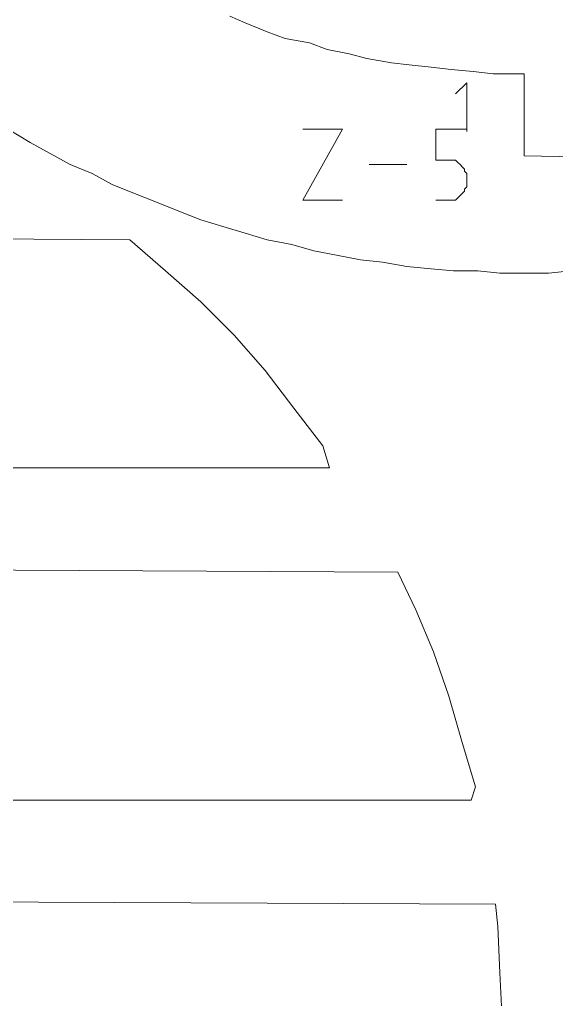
# Model space of a CAD drawing. Header units: centimetres. Extents: x -10.4 to 10.4, y -10.8 to 7.6.
# Drawn here: x -6.556 to -5.185, y -8.175 to -5.671 of the extents above; entities that cross this region are included whole.
import ezdxf
from ezdxf.lldxf.tags import DXFTag

# ---------------------------------------------------------------- set-up
doc = ezdxf.new("R2010")
doc.units = ezdxf.units.CM
doc.header["$MEASUREMENT"] = 0
doc.layers.add('layer 1', color=7, linetype='Continuous')
tags = doc.linetypes.add('New Line2257', pattern=[0.2, 0.1, -0.1]).pattern_tags.tags
tags[6:7] = [DXFTag(74, 4), DXFTag(75, 0), DXFTag(340, '0'), DXFTag(46, 1.0), DXFTag(50, 0.0), DXFTag(44, 0.0), DXFTag(45, 0.0)]
tags[4:5] = [DXFTag(74, 4), DXFTag(75, 0), DXFTag(340, '0'), DXFTag(46, 1.0), DXFTag(50, 0.0), DXFTag(44, 0.0), DXFTag(45, 0.0)]
tags = doc.linetypes.add('New Line2258', pattern=[0.2, 0.1, -0.1]).pattern_tags.tags
tags[6:7] = [DXFTag(74, 4), DXFTag(75, 0), DXFTag(340, '0'), DXFTag(46, 1.0), DXFTag(50, 0.0), DXFTag(44, 0.0), DXFTag(45, 0.0)]
tags[4:5] = [DXFTag(74, 4), DXFTag(75, 0), DXFTag(340, '0'), DXFTag(46, 1.0), DXFTag(50, 0.0), DXFTag(44, 0.0), DXFTag(45, 0.0)]
tags = doc.linetypes.add('New Line2259', pattern=[0.2, 0.1, -0.1]).pattern_tags.tags
tags[6:7] = [DXFTag(74, 4), DXFTag(75, 0), DXFTag(340, '0'), DXFTag(46, 1.0), DXFTag(50, 0.0), DXFTag(44, 0.0), DXFTag(45, 0.0)]
tags[4:5] = [DXFTag(74, 4), DXFTag(75, 0), DXFTag(340, '0'), DXFTag(46, 1.0), DXFTag(50, 0.0), DXFTag(44, 0.0), DXFTag(45, 0.0)]
tags = doc.linetypes.add('New Line2260', pattern=[0.2, 0.1, -0.1]).pattern_tags.tags
tags[6:7] = [DXFTag(74, 4), DXFTag(75, 0), DXFTag(340, '0'), DXFTag(46, 1.0), DXFTag(50, 0.0), DXFTag(44, 0.0), DXFTag(45, 0.0)]
tags[4:5] = [DXFTag(74, 4), DXFTag(75, 0), DXFTag(340, '0'), DXFTag(46, 1.0), DXFTag(50, 0.0), DXFTag(44, 0.0), DXFTag(45, 0.0)]
tags = doc.linetypes.add('New Line2262', pattern=[0.2, 0.1, -0.1]).pattern_tags.tags
tags[6:7] = [DXFTag(74, 4), DXFTag(75, 0), DXFTag(340, '0'), DXFTag(46, 1.0), DXFTag(50, 0.0), DXFTag(44, 0.0), DXFTag(45, 0.0)]
tags[4:5] = [DXFTag(74, 4), DXFTag(75, 0), DXFTag(340, '0'), DXFTag(46, 1.0), DXFTag(50, 0.0), DXFTag(44, 0.0), DXFTag(45, 0.0)]
tags = doc.linetypes.add('New Line2263', pattern=[0.2, 0.1, -0.1]).pattern_tags.tags
tags[6:7] = [DXFTag(74, 4), DXFTag(75, 0), DXFTag(340, '0'), DXFTag(46, 1.0), DXFTag(50, 0.0), DXFTag(44, 0.0), DXFTag(45, 0.0)]
tags[4:5] = [DXFTag(74, 4), DXFTag(75, 0), DXFTag(340, '0'), DXFTag(46, 1.0), DXFTag(50, 0.0), DXFTag(44, 0.0), DXFTag(45, 0.0)]
tags = doc.linetypes.add('New Line2264', pattern=[0.2, 0.1, -0.1]).pattern_tags.tags
tags[6:7] = [DXFTag(74, 4), DXFTag(75, 0), DXFTag(340, '0'), DXFTag(46, 1.0), DXFTag(50, 0.0), DXFTag(44, 0.0), DXFTag(45, 0.0)]
tags[4:5] = [DXFTag(74, 4), DXFTag(75, 0), DXFTag(340, '0'), DXFTag(46, 1.0), DXFTag(50, 0.0), DXFTag(44, 0.0), DXFTag(45, 0.0)]
tags = doc.linetypes.add('New Line2265', pattern=[0.2, 0.1, -0.1]).pattern_tags.tags
tags[6:7] = [DXFTag(74, 4), DXFTag(75, 0), DXFTag(340, '0'), DXFTag(46, 1.0), DXFTag(50, 0.0), DXFTag(44, 0.0), DXFTag(45, 0.0)]
tags[4:5] = [DXFTag(74, 4), DXFTag(75, 0), DXFTag(340, '0'), DXFTag(46, 1.0), DXFTag(50, 0.0), DXFTag(44, 0.0), DXFTag(45, 0.0)]
tags = doc.linetypes.add('New Line2266', pattern=[0.2, 0.1, -0.1]).pattern_tags.tags
tags[6:7] = [DXFTag(74, 4), DXFTag(75, 0), DXFTag(340, '0'), DXFTag(46, 1.0), DXFTag(50, 0.0), DXFTag(44, 0.0), DXFTag(45, 0.0)]
tags[4:5] = [DXFTag(74, 4), DXFTag(75, 0), DXFTag(340, '0'), DXFTag(46, 1.0), DXFTag(50, 0.0), DXFTag(44, 0.0), DXFTag(45, 0.0)]
tags = doc.linetypes.add('New Line2267', pattern=[0.2, 0.1, -0.1]).pattern_tags.tags
tags[6:7] = [DXFTag(74, 4), DXFTag(75, 0), DXFTag(340, '0'), DXFTag(46, 1.0), DXFTag(50, 0.0), DXFTag(44, 0.0), DXFTag(45, 0.0)]
tags[4:5] = [DXFTag(74, 4), DXFTag(75, 0), DXFTag(340, '0'), DXFTag(46, 1.0), DXFTag(50, 0.0), DXFTag(44, 0.0), DXFTag(45, 0.0)]
tags = doc.linetypes.add('New Line2268', pattern=[0.2, 0.1, -0.1]).pattern_tags.tags
tags[6:7] = [DXFTag(74, 4), DXFTag(75, 0), DXFTag(340, '0'), DXFTag(46, 1.0), DXFTag(50, 0.0), DXFTag(44, 0.0), DXFTag(45, 0.0)]
tags[4:5] = [DXFTag(74, 4), DXFTag(75, 0), DXFTag(340, '0'), DXFTag(46, 1.0), DXFTag(50, 0.0), DXFTag(44, 0.0), DXFTag(45, 0.0)]
tags = doc.linetypes.add('New Line2269', pattern=[0.2, 0.1, -0.1]).pattern_tags.tags
tags[6:7] = [DXFTag(74, 4), DXFTag(75, 0), DXFTag(340, '0'), DXFTag(46, 1.0), DXFTag(50, 0.0), DXFTag(44, 0.0), DXFTag(45, 0.0)]
tags[4:5] = [DXFTag(74, 4), DXFTag(75, 0), DXFTag(340, '0'), DXFTag(46, 1.0), DXFTag(50, 0.0), DXFTag(44, 0.0), DXFTag(45, 0.0)]
tags = doc.linetypes.add('New Line2271', pattern=[0.2, 0.1, -0.1]).pattern_tags.tags
tags[6:7] = [DXFTag(74, 4), DXFTag(75, 0), DXFTag(340, '0'), DXFTag(46, 1.0), DXFTag(50, 0.0), DXFTag(44, 0.0), DXFTag(45, 0.0)]
tags[4:5] = [DXFTag(74, 4), DXFTag(75, 0), DXFTag(340, '0'), DXFTag(46, 1.0), DXFTag(50, 0.0), DXFTag(44, 0.0), DXFTag(45, 0.0)]
tags = doc.linetypes.add('New Line2272', pattern=[0.2, 0.1, -0.1]).pattern_tags.tags
tags[6:7] = [DXFTag(74, 4), DXFTag(75, 0), DXFTag(340, '0'), DXFTag(46, 1.0), DXFTag(50, 0.0), DXFTag(44, 0.0), DXFTag(45, 0.0)]
tags[4:5] = [DXFTag(74, 4), DXFTag(75, 0), DXFTag(340, '0'), DXFTag(46, 1.0), DXFTag(50, 0.0), DXFTag(44, 0.0), DXFTag(45, 0.0)]
tags = doc.linetypes.add('New Line2273', pattern=[0.2, 0.1, -0.1]).pattern_tags.tags
tags[6:7] = [DXFTag(74, 4), DXFTag(75, 0), DXFTag(340, '0'), DXFTag(46, 1.0), DXFTag(50, 0.0), DXFTag(44, 0.0), DXFTag(45, 0.0)]
tags[4:5] = [DXFTag(74, 4), DXFTag(75, 0), DXFTag(340, '0'), DXFTag(46, 1.0), DXFTag(50, 0.0), DXFTag(44, 0.0), DXFTag(45, 0.0)]
tags = doc.linetypes.add('New Line2274', pattern=[0.2, 0.1, -0.1]).pattern_tags.tags
tags[6:7] = [DXFTag(74, 4), DXFTag(75, 0), DXFTag(340, '0'), DXFTag(46, 1.0), DXFTag(50, 0.0), DXFTag(44, 0.0), DXFTag(45, 0.0)]
tags[4:5] = [DXFTag(74, 4), DXFTag(75, 0), DXFTag(340, '0'), DXFTag(46, 1.0), DXFTag(50, 0.0), DXFTag(44, 0.0), DXFTag(45, 0.0)]
tags = doc.linetypes.add('New Line2275', pattern=[0.2, 0.1, -0.1]).pattern_tags.tags
tags[6:7] = [DXFTag(74, 4), DXFTag(75, 0), DXFTag(340, '0'), DXFTag(46, 1.0), DXFTag(50, 0.0), DXFTag(44, 0.0), DXFTag(45, 0.0)]
tags[4:5] = [DXFTag(74, 4), DXFTag(75, 0), DXFTag(340, '0'), DXFTag(46, 1.0), DXFTag(50, 0.0), DXFTag(44, 0.0), DXFTag(45, 0.0)]
tags = doc.linetypes.add('New Line2276', pattern=[0.2, 0.1, -0.1]).pattern_tags.tags
tags[6:7] = [DXFTag(74, 4), DXFTag(75, 0), DXFTag(340, '0'), DXFTag(46, 1.0), DXFTag(50, 0.0), DXFTag(44, 0.0), DXFTag(45, 0.0)]
tags[4:5] = [DXFTag(74, 4), DXFTag(75, 0), DXFTag(340, '0'), DXFTag(46, 1.0), DXFTag(50, 0.0), DXFTag(44, 0.0), DXFTag(45, 0.0)]
tags = doc.linetypes.add('New Line2277', pattern=[0.2, 0.1, -0.1]).pattern_tags.tags
tags[6:7] = [DXFTag(74, 4), DXFTag(75, 0), DXFTag(340, '0'), DXFTag(46, 1.0), DXFTag(50, 0.0), DXFTag(44, 0.0), DXFTag(45, 0.0)]
tags[4:5] = [DXFTag(74, 4), DXFTag(75, 0), DXFTag(340, '0'), DXFTag(46, 1.0), DXFTag(50, 0.0), DXFTag(44, 0.0), DXFTag(45, 0.0)]
tags = doc.linetypes.add('New Line2278', pattern=[0.2, 0.1, -0.1]).pattern_tags.tags
tags[6:7] = [DXFTag(74, 4), DXFTag(75, 0), DXFTag(340, '0'), DXFTag(46, 1.0), DXFTag(50, 0.0), DXFTag(44, 0.0), DXFTag(45, 0.0)]
tags[4:5] = [DXFTag(74, 4), DXFTag(75, 0), DXFTag(340, '0'), DXFTag(46, 1.0), DXFTag(50, 0.0), DXFTag(44, 0.0), DXFTag(45, 0.0)]
tags = doc.linetypes.add('New Line2279', pattern=[0.2, 0.1, -0.1]).pattern_tags.tags
tags[6:7] = [DXFTag(74, 4), DXFTag(75, 0), DXFTag(340, '0'), DXFTag(46, 1.0), DXFTag(50, 0.0), DXFTag(44, 0.0), DXFTag(45, 0.0)]
tags[4:5] = [DXFTag(74, 4), DXFTag(75, 0), DXFTag(340, '0'), DXFTag(46, 1.0), DXFTag(50, 0.0), DXFTag(44, 0.0), DXFTag(45, 0.0)]
tags = doc.linetypes.add('New Line724', pattern=[0.2, 0.1, -0.1]).pattern_tags.tags
tags[6:7] = [DXFTag(74, 4), DXFTag(75, 0), DXFTag(340, '0'), DXFTag(46, 1.0), DXFTag(50, 0.0), DXFTag(44, 0.0), DXFTag(45, 0.0)]
tags[4:5] = [DXFTag(74, 4), DXFTag(75, 0), DXFTag(340, '0'), DXFTag(46, 1.0), DXFTag(50, 0.0), DXFTag(44, 0.0), DXFTag(45, 0.0)]
tags = doc.linetypes.add('New Line725', pattern=[0.2, 0.1, -0.1]).pattern_tags.tags
tags[6:7] = [DXFTag(74, 4), DXFTag(75, 0), DXFTag(340, '0'), DXFTag(46, 1.0), DXFTag(50, 0.0), DXFTag(44, 0.0), DXFTag(45, 0.0)]
tags[4:5] = [DXFTag(74, 4), DXFTag(75, 0), DXFTag(340, '0'), DXFTag(46, 1.0), DXFTag(50, 0.0), DXFTag(44, 0.0), DXFTag(45, 0.0)]
tags = doc.linetypes.add('New Line726', pattern=[0.2, 0.1, -0.1]).pattern_tags.tags
tags[6:7] = [DXFTag(74, 4), DXFTag(75, 0), DXFTag(340, '0'), DXFTag(46, 1.0), DXFTag(50, 0.0), DXFTag(44, 0.0), DXFTag(45, 0.0)]
tags[4:5] = [DXFTag(74, 4), DXFTag(75, 0), DXFTag(340, '0'), DXFTag(46, 1.0), DXFTag(50, 0.0), DXFTag(44, 0.0), DXFTag(45, 0.0)]
tags = doc.linetypes.add('New Line727', pattern=[0.2, 0.1, -0.1]).pattern_tags.tags
tags[6:7] = [DXFTag(74, 4), DXFTag(75, 0), DXFTag(340, '0'), DXFTag(46, 1.0), DXFTag(50, 0.0), DXFTag(44, 0.0), DXFTag(45, 0.0)]
tags[4:5] = [DXFTag(74, 4), DXFTag(75, 0), DXFTag(340, '0'), DXFTag(46, 1.0), DXFTag(50, 0.0), DXFTag(44, 0.0), DXFTag(45, 0.0)]
tags = doc.linetypes.add('New Line728', pattern=[0.2, 0.1, -0.1]).pattern_tags.tags
tags[6:7] = [DXFTag(74, 4), DXFTag(75, 0), DXFTag(340, '0'), DXFTag(46, 1.0), DXFTag(50, 0.0), DXFTag(44, 0.0), DXFTag(45, 0.0)]
tags[4:5] = [DXFTag(74, 4), DXFTag(75, 0), DXFTag(340, '0'), DXFTag(46, 1.0), DXFTag(50, 0.0), DXFTag(44, 0.0), DXFTag(45, 0.0)]
tags = doc.linetypes.add('New Line729', pattern=[0.2, 0.1, -0.1]).pattern_tags.tags
tags[6:7] = [DXFTag(74, 4), DXFTag(75, 0), DXFTag(340, '0'), DXFTag(46, 1.0), DXFTag(50, 0.0), DXFTag(44, 0.0), DXFTag(45, 0.0)]
tags[4:5] = [DXFTag(74, 4), DXFTag(75, 0), DXFTag(340, '0'), DXFTag(46, 1.0), DXFTag(50, 0.0), DXFTag(44, 0.0), DXFTag(45, 0.0)]
tags = doc.linetypes.add('New Line730', pattern=[0.2, 0.1, -0.1]).pattern_tags.tags
tags[6:7] = [DXFTag(74, 4), DXFTag(75, 0), DXFTag(340, '0'), DXFTag(46, 1.0), DXFTag(50, 0.0), DXFTag(44, 0.0), DXFTag(45, 0.0)]
tags[4:5] = [DXFTag(74, 4), DXFTag(75, 0), DXFTag(340, '0'), DXFTag(46, 1.0), DXFTag(50, 0.0), DXFTag(44, 0.0), DXFTag(45, 0.0)]
tags = doc.linetypes.add('New Line731', pattern=[0.2, 0.1, -0.1]).pattern_tags.tags
tags[6:7] = [DXFTag(74, 4), DXFTag(75, 0), DXFTag(340, '0'), DXFTag(46, 1.0), DXFTag(50, 0.0), DXFTag(44, 0.0), DXFTag(45, 0.0)]
tags[4:5] = [DXFTag(74, 4), DXFTag(75, 0), DXFTag(340, '0'), DXFTag(46, 1.0), DXFTag(50, 0.0), DXFTag(44, 0.0), DXFTag(45, 0.0)]
tags = doc.linetypes.add('New Line732', pattern=[0.2, 0.1, -0.1]).pattern_tags.tags
tags[6:7] = [DXFTag(74, 4), DXFTag(75, 0), DXFTag(340, '0'), DXFTag(46, 1.0), DXFTag(50, 0.0), DXFTag(44, 0.0), DXFTag(45, 0.0)]
tags[4:5] = [DXFTag(74, 4), DXFTag(75, 0), DXFTag(340, '0'), DXFTag(46, 1.0), DXFTag(50, 0.0), DXFTag(44, 0.0), DXFTag(45, 0.0)]
tags = doc.linetypes.add('New Line733', pattern=[0.2, 0.1, -0.1]).pattern_tags.tags
tags[6:7] = [DXFTag(74, 4), DXFTag(75, 0), DXFTag(340, '0'), DXFTag(46, 1.0), DXFTag(50, 0.0), DXFTag(44, 0.0), DXFTag(45, 0.0)]
tags[4:5] = [DXFTag(74, 4), DXFTag(75, 0), DXFTag(340, '0'), DXFTag(46, 1.0), DXFTag(50, 0.0), DXFTag(44, 0.0), DXFTag(45, 0.0)]
tags = doc.linetypes.add('New Line734', pattern=[0.2, 0.1, -0.1]).pattern_tags.tags
tags[6:7] = [DXFTag(74, 4), DXFTag(75, 0), DXFTag(340, '0'), DXFTag(46, 1.0), DXFTag(50, 0.0), DXFTag(44, 0.0), DXFTag(45, 0.0)]
tags[4:5] = [DXFTag(74, 4), DXFTag(75, 0), DXFTag(340, '0'), DXFTag(46, 1.0), DXFTag(50, 0.0), DXFTag(44, 0.0), DXFTag(45, 0.0)]
tags = doc.linetypes.add('New Line735', pattern=[0.2, 0.1, -0.1]).pattern_tags.tags
tags[6:7] = [DXFTag(74, 4), DXFTag(75, 0), DXFTag(340, '0'), DXFTag(46, 1.0), DXFTag(50, 0.0), DXFTag(44, 0.0), DXFTag(45, 0.0)]
tags[4:5] = [DXFTag(74, 4), DXFTag(75, 0), DXFTag(340, '0'), DXFTag(46, 1.0), DXFTag(50, 0.0), DXFTag(44, 0.0), DXFTag(45, 0.0)]
tags = doc.linetypes.add('New Line736', pattern=[0.2, 0.1, -0.1]).pattern_tags.tags
tags[6:7] = [DXFTag(74, 4), DXFTag(75, 0), DXFTag(340, '0'), DXFTag(46, 1.0), DXFTag(50, 0.0), DXFTag(44, 0.0), DXFTag(45, 0.0)]
tags[4:5] = [DXFTag(74, 4), DXFTag(75, 0), DXFTag(340, '0'), DXFTag(46, 1.0), DXFTag(50, 0.0), DXFTag(44, 0.0), DXFTag(45, 0.0)]
tags = doc.linetypes.add('New Line737', pattern=[0.2, 0.1, -0.1]).pattern_tags.tags
tags[6:7] = [DXFTag(74, 4), DXFTag(75, 0), DXFTag(340, '0'), DXFTag(46, 1.0), DXFTag(50, 0.0), DXFTag(44, 0.0), DXFTag(45, 0.0)]
tags[4:5] = [DXFTag(74, 4), DXFTag(75, 0), DXFTag(340, '0'), DXFTag(46, 1.0), DXFTag(50, 0.0), DXFTag(44, 0.0), DXFTag(45, 0.0)]
tags = doc.linetypes.add('New Line738', pattern=[0.2, 0.1, -0.1]).pattern_tags.tags
tags[6:7] = [DXFTag(74, 4), DXFTag(75, 0), DXFTag(340, '0'), DXFTag(46, 1.0), DXFTag(50, 0.0), DXFTag(44, 0.0), DXFTag(45, 0.0)]
tags[4:5] = [DXFTag(74, 4), DXFTag(75, 0), DXFTag(340, '0'), DXFTag(46, 1.0), DXFTag(50, 0.0), DXFTag(44, 0.0), DXFTag(45, 0.0)]
tags = doc.linetypes.add('New Line739', pattern=[0.2, 0.1, -0.1]).pattern_tags.tags
tags[6:7] = [DXFTag(74, 4), DXFTag(75, 0), DXFTag(340, '0'), DXFTag(46, 1.0), DXFTag(50, 0.0), DXFTag(44, 0.0), DXFTag(45, 0.0)]
tags[4:5] = [DXFTag(74, 4), DXFTag(75, 0), DXFTag(340, '0'), DXFTag(46, 1.0), DXFTag(50, 0.0), DXFTag(44, 0.0), DXFTag(45, 0.0)]
tags = doc.linetypes.add('New Line740', pattern=[0.2, 0.1, -0.1]).pattern_tags.tags
tags[6:7] = [DXFTag(74, 4), DXFTag(75, 0), DXFTag(340, '0'), DXFTag(46, 1.0), DXFTag(50, 0.0), DXFTag(44, 0.0), DXFTag(45, 0.0)]
tags[4:5] = [DXFTag(74, 4), DXFTag(75, 0), DXFTag(340, '0'), DXFTag(46, 1.0), DXFTag(50, 0.0), DXFTag(44, 0.0), DXFTag(45, 0.0)]
tags = doc.linetypes.add('New Line741', pattern=[0.2, 0.1, -0.1]).pattern_tags.tags
tags[6:7] = [DXFTag(74, 4), DXFTag(75, 0), DXFTag(340, '0'), DXFTag(46, 1.0), DXFTag(50, 0.0), DXFTag(44, 0.0), DXFTag(45, 0.0)]
tags[4:5] = [DXFTag(74, 4), DXFTag(75, 0), DXFTag(340, '0'), DXFTag(46, 1.0), DXFTag(50, 0.0), DXFTag(44, 0.0), DXFTag(45, 0.0)]
tags = doc.linetypes.add('New Line742', pattern=[0.2, 0.1, -0.1]).pattern_tags.tags
tags[6:7] = [DXFTag(74, 4), DXFTag(75, 0), DXFTag(340, '0'), DXFTag(46, 1.0), DXFTag(50, 0.0), DXFTag(44, 0.0), DXFTag(45, 0.0)]
tags[4:5] = [DXFTag(74, 4), DXFTag(75, 0), DXFTag(340, '0'), DXFTag(46, 1.0), DXFTag(50, 0.0), DXFTag(44, 0.0), DXFTag(45, 0.0)]
tags = doc.linetypes.add('New Line743', pattern=[0.2, 0.1, -0.1]).pattern_tags.tags
tags[6:7] = [DXFTag(74, 4), DXFTag(75, 0), DXFTag(340, '0'), DXFTag(46, 1.0), DXFTag(50, 0.0), DXFTag(44, 0.0), DXFTag(45, 0.0)]
tags[4:5] = [DXFTag(74, 4), DXFTag(75, 0), DXFTag(340, '0'), DXFTag(46, 1.0), DXFTag(50, 0.0), DXFTag(44, 0.0), DXFTag(45, 0.0)]
tags = doc.linetypes.add('New Line744', pattern=[0.2, 0.1, -0.1]).pattern_tags.tags
tags[6:7] = [DXFTag(74, 4), DXFTag(75, 0), DXFTag(340, '0'), DXFTag(46, 1.0), DXFTag(50, 0.0), DXFTag(44, 0.0), DXFTag(45, 0.0)]
tags[4:5] = [DXFTag(74, 4), DXFTag(75, 0), DXFTag(340, '0'), DXFTag(46, 1.0), DXFTag(50, 0.0), DXFTag(44, 0.0), DXFTag(45, 0.0)]
tags = doc.linetypes.add('New Line745', pattern=[0.2, 0.1, -0.1]).pattern_tags.tags
tags[6:7] = [DXFTag(74, 4), DXFTag(75, 0), DXFTag(340, '0'), DXFTag(46, 1.0), DXFTag(50, 0.0), DXFTag(44, 0.0), DXFTag(45, 0.0)]
tags[4:5] = [DXFTag(74, 4), DXFTag(75, 0), DXFTag(340, '0'), DXFTag(46, 1.0), DXFTag(50, 0.0), DXFTag(44, 0.0), DXFTag(45, 0.0)]
tags = doc.linetypes.add('New Line746', pattern=[0.2, 0.1, -0.1]).pattern_tags.tags
tags[6:7] = [DXFTag(74, 4), DXFTag(75, 0), DXFTag(340, '0'), DXFTag(46, 1.0), DXFTag(50, 0.0), DXFTag(44, 0.0), DXFTag(45, 0.0)]
tags[4:5] = [DXFTag(74, 4), DXFTag(75, 0), DXFTag(340, '0'), DXFTag(46, 1.0), DXFTag(50, 0.0), DXFTag(44, 0.0), DXFTag(45, 0.0)]
tags = doc.linetypes.add('New Line747', pattern=[0.2, 0.1, -0.1]).pattern_tags.tags
tags[6:7] = [DXFTag(74, 4), DXFTag(75, 0), DXFTag(340, '0'), DXFTag(46, 1.0), DXFTag(50, 0.0), DXFTag(44, 0.0), DXFTag(45, 0.0)]
tags[4:5] = [DXFTag(74, 4), DXFTag(75, 0), DXFTag(340, '0'), DXFTag(46, 1.0), DXFTag(50, 0.0), DXFTag(44, 0.0), DXFTag(45, 0.0)]
tags = doc.linetypes.add('New Line748', pattern=[0.2, 0.1, -0.1]).pattern_tags.tags
tags[6:7] = [DXFTag(74, 4), DXFTag(75, 0), DXFTag(340, '0'), DXFTag(46, 1.0), DXFTag(50, 0.0), DXFTag(44, 0.0), DXFTag(45, 0.0)]
tags[4:5] = [DXFTag(74, 4), DXFTag(75, 0), DXFTag(340, '0'), DXFTag(46, 1.0), DXFTag(50, 0.0), DXFTag(44, 0.0), DXFTag(45, 0.0)]
tags = doc.linetypes.add('New Line767', pattern=[0.2, 0.1, -0.1]).pattern_tags.tags
tags[6:7] = [DXFTag(74, 4), DXFTag(75, 0), DXFTag(340, '0'), DXFTag(46, 1.0), DXFTag(50, 0.0), DXFTag(44, 0.0), DXFTag(45, 0.0)]
tags[4:5] = [DXFTag(74, 4), DXFTag(75, 0), DXFTag(340, '0'), DXFTag(46, 1.0), DXFTag(50, 0.0), DXFTag(44, 0.0), DXFTag(45, 0.0)]
tags = doc.linetypes.add('New Line768', pattern=[0.2, 0.1, -0.1]).pattern_tags.tags
tags[6:7] = [DXFTag(74, 4), DXFTag(75, 0), DXFTag(340, '0'), DXFTag(46, 1.0), DXFTag(50, 0.0), DXFTag(44, 0.0), DXFTag(45, 0.0)]
tags[4:5] = [DXFTag(74, 4), DXFTag(75, 0), DXFTag(340, '0'), DXFTag(46, 1.0), DXFTag(50, 0.0), DXFTag(44, 0.0), DXFTag(45, 0.0)]
tags = doc.linetypes.add('New Line769', pattern=[0.2, 0.1, -0.1]).pattern_tags.tags
tags[6:7] = [DXFTag(74, 4), DXFTag(75, 0), DXFTag(340, '0'), DXFTag(46, 1.0), DXFTag(50, 0.0), DXFTag(44, 0.0), DXFTag(45, 0.0)]
tags[4:5] = [DXFTag(74, 4), DXFTag(75, 0), DXFTag(340, '0'), DXFTag(46, 1.0), DXFTag(50, 0.0), DXFTag(44, 0.0), DXFTag(45, 0.0)]
tags = doc.linetypes.add('New Line770', pattern=[0.2, 0.1, -0.1]).pattern_tags.tags
tags[6:7] = [DXFTag(74, 4), DXFTag(75, 0), DXFTag(340, '0'), DXFTag(46, 1.0), DXFTag(50, 0.0), DXFTag(44, 0.0), DXFTag(45, 0.0)]
tags[4:5] = [DXFTag(74, 4), DXFTag(75, 0), DXFTag(340, '0'), DXFTag(46, 1.0), DXFTag(50, 0.0), DXFTag(44, 0.0), DXFTag(45, 0.0)]
tags = doc.linetypes.add('New Line771', pattern=[0.2, 0.1, -0.1]).pattern_tags.tags
tags[6:7] = [DXFTag(74, 4), DXFTag(75, 0), DXFTag(340, '0'), DXFTag(46, 1.0), DXFTag(50, 0.0), DXFTag(44, 0.0), DXFTag(45, 0.0)]
tags[4:5] = [DXFTag(74, 4), DXFTag(75, 0), DXFTag(340, '0'), DXFTag(46, 1.0), DXFTag(50, 0.0), DXFTag(44, 0.0), DXFTag(45, 0.0)]
tags = doc.linetypes.add('New Line772', pattern=[0.2, 0.1, -0.1]).pattern_tags.tags
tags[6:7] = [DXFTag(74, 4), DXFTag(75, 0), DXFTag(340, '0'), DXFTag(46, 1.0), DXFTag(50, 0.0), DXFTag(44, 0.0), DXFTag(45, 0.0)]
tags[4:5] = [DXFTag(74, 4), DXFTag(75, 0), DXFTag(340, '0'), DXFTag(46, 1.0), DXFTag(50, 0.0), DXFTag(44, 0.0), DXFTag(45, 0.0)]
tags = doc.linetypes.add('New Line773', pattern=[0.2, 0.1, -0.1]).pattern_tags.tags
tags[6:7] = [DXFTag(74, 4), DXFTag(75, 0), DXFTag(340, '0'), DXFTag(46, 1.0), DXFTag(50, 0.0), DXFTag(44, 0.0), DXFTag(45, 0.0)]
tags[4:5] = [DXFTag(74, 4), DXFTag(75, 0), DXFTag(340, '0'), DXFTag(46, 1.0), DXFTag(50, 0.0), DXFTag(44, 0.0), DXFTag(45, 0.0)]
tags = doc.linetypes.add('New Line774', pattern=[0.2, 0.1, -0.1]).pattern_tags.tags
tags[6:7] = [DXFTag(74, 4), DXFTag(75, 0), DXFTag(340, '0'), DXFTag(46, 1.0), DXFTag(50, 0.0), DXFTag(44, 0.0), DXFTag(45, 0.0)]
tags[4:5] = [DXFTag(74, 4), DXFTag(75, 0), DXFTag(340, '0'), DXFTag(46, 1.0), DXFTag(50, 0.0), DXFTag(44, 0.0), DXFTag(45, 0.0)]
tags = doc.linetypes.add('New Line775', pattern=[0.2, 0.1, -0.1]).pattern_tags.tags
tags[6:7] = [DXFTag(74, 4), DXFTag(75, 0), DXFTag(340, '0'), DXFTag(46, 1.0), DXFTag(50, 0.0), DXFTag(44, 0.0), DXFTag(45, 0.0)]
tags[4:5] = [DXFTag(74, 4), DXFTag(75, 0), DXFTag(340, '0'), DXFTag(46, 1.0), DXFTag(50, 0.0), DXFTag(44, 0.0), DXFTag(45, 0.0)]
tags = doc.linetypes.add('New Line776', pattern=[0.2, 0.1, -0.1]).pattern_tags.tags
tags[6:7] = [DXFTag(74, 4), DXFTag(75, 0), DXFTag(340, '0'), DXFTag(46, 1.0), DXFTag(50, 0.0), DXFTag(44, 0.0), DXFTag(45, 0.0)]
tags[4:5] = [DXFTag(74, 4), DXFTag(75, 0), DXFTag(340, '0'), DXFTag(46, 1.0), DXFTag(50, 0.0), DXFTag(44, 0.0), DXFTag(45, 0.0)]
tags = doc.linetypes.add('New Line777', pattern=[0.2, 0.1, -0.1]).pattern_tags.tags
tags[6:7] = [DXFTag(74, 4), DXFTag(75, 0), DXFTag(340, '0'), DXFTag(46, 1.0), DXFTag(50, 0.0), DXFTag(44, 0.0), DXFTag(45, 0.0)]
tags[4:5] = [DXFTag(74, 4), DXFTag(75, 0), DXFTag(340, '0'), DXFTag(46, 1.0), DXFTag(50, 0.0), DXFTag(44, 0.0), DXFTag(45, 0.0)]
tags = doc.linetypes.add('New Line778', pattern=[0.2, 0.1, -0.1]).pattern_tags.tags
tags[6:7] = [DXFTag(74, 4), DXFTag(75, 0), DXFTag(340, '0'), DXFTag(46, 1.0), DXFTag(50, 0.0), DXFTag(44, 0.0), DXFTag(45, 0.0)]
tags[4:5] = [DXFTag(74, 4), DXFTag(75, 0), DXFTag(340, '0'), DXFTag(46, 1.0), DXFTag(50, 0.0), DXFTag(44, 0.0), DXFTag(45, 0.0)]
tags = doc.linetypes.add('New Line779', pattern=[0.2, 0.1, -0.1]).pattern_tags.tags
tags[6:7] = [DXFTag(74, 4), DXFTag(75, 0), DXFTag(340, '0'), DXFTag(46, 1.0), DXFTag(50, 0.0), DXFTag(44, 0.0), DXFTag(45, 0.0)]
tags[4:5] = [DXFTag(74, 4), DXFTag(75, 0), DXFTag(340, '0'), DXFTag(46, 1.0), DXFTag(50, 0.0), DXFTag(44, 0.0), DXFTag(45, 0.0)]
tags = doc.linetypes.add('New Line780', pattern=[0.2, 0.1, -0.1]).pattern_tags.tags
tags[6:7] = [DXFTag(74, 4), DXFTag(75, 0), DXFTag(340, '0'), DXFTag(46, 1.0), DXFTag(50, 0.0), DXFTag(44, 0.0), DXFTag(45, 0.0)]
tags[4:5] = [DXFTag(74, 4), DXFTag(75, 0), DXFTag(340, '0'), DXFTag(46, 1.0), DXFTag(50, 0.0), DXFTag(44, 0.0), DXFTag(45, 0.0)]
tags = doc.linetypes.add('New Line781', pattern=[0.2, 0.1, -0.1]).pattern_tags.tags
tags[6:7] = [DXFTag(74, 4), DXFTag(75, 0), DXFTag(340, '0'), DXFTag(46, 1.0), DXFTag(50, 0.0), DXFTag(44, 0.0), DXFTag(45, 0.0)]
tags[4:5] = [DXFTag(74, 4), DXFTag(75, 0), DXFTag(340, '0'), DXFTag(46, 1.0), DXFTag(50, 0.0), DXFTag(44, 0.0), DXFTag(45, 0.0)]
tags = doc.linetypes.add('New Line782', pattern=[0.2, 0.1, -0.1]).pattern_tags.tags
tags[6:7] = [DXFTag(74, 4), DXFTag(75, 0), DXFTag(340, '0'), DXFTag(46, 1.0), DXFTag(50, 0.0), DXFTag(44, 0.0), DXFTag(45, 0.0)]
tags[4:5] = [DXFTag(74, 4), DXFTag(75, 0), DXFTag(340, '0'), DXFTag(46, 1.0), DXFTag(50, 0.0), DXFTag(44, 0.0), DXFTag(45, 0.0)]

msp = doc.modelspace()

# ---------------------------------------------------------------- linework, layer by layer
at = {"layer": 'layer 1', "color": 5, "linetype": 'New Line782', "lineweight": 9}
msp.add_open_spline([(-5.97961, -5.67971), (-5.97961, -5.67971), (-6.01913, -5.66279), (-6.01913, -5.66279)], degree=3, dxfattribs=at)
at = {"layer": 'layer 1', "color": 5, "linetype": 'New Line781', "lineweight": 9}
msp.add_open_spline([(-5.92303, -5.70231), (-5.92303, -5.70231), (-5.97961, -5.67971), (-5.97961, -5.67971)], degree=3, dxfattribs=at)
at = {"layer": 'layer 1', "color": 5, "linetype": 'New Line780', "lineweight": 9}
msp.add_open_spline([(-5.87767, -5.71938), (-5.87767, -5.71938), (-5.92303, -5.70231), (-5.92303, -5.70231)], degree=3, dxfattribs=at)
at = {"layer": 'layer 1', "color": 5, "linetype": 'New Line779', "lineweight": 9}
msp.add_open_spline([(-5.81555, -5.73061), (-5.81555, -5.73061), (-5.87767, -5.71938), (-5.87767, -5.71938)], degree=3, dxfattribs=at)
at = {"layer": 'layer 1', "color": 5, "linetype": 'New Line778', "lineweight": 9}
msp.add_open_spline([(-5.77019, -5.74767), (-5.77019, -5.74767), (-5.81555, -5.73061), (-5.81555, -5.73061)], degree=3, dxfattribs=at)
at = {"layer": 'layer 1', "color": 5, "linetype": 'New Line777', "lineweight": 9}
msp.add_open_spline([(-5.71361, -5.7589), (-5.71361, -5.7589), (-5.77019, -5.74767), (-5.77019, -5.74767)], degree=3, dxfattribs=at)
at = {"layer": 'layer 1', "color": 5, "linetype": 'New Line776', "lineweight": 9}
msp.add_open_spline([(-5.66839, -5.77028), (-5.66839, -5.77028), (-5.71361, -5.7589), (-5.71361, -5.7589)], degree=3, dxfattribs=at)
at = {"layer": 'layer 1', "color": 5, "linetype": 'New Line775', "lineweight": 9}
msp.add_open_spline([(-5.60612, -5.78166), (-5.60612, -5.78166), (-5.66839, -5.77028), (-5.66839, -5.77028)], degree=3, dxfattribs=at)
at = {"layer": 'layer 1', "color": 5, "linetype": 'New Line774', "lineweight": 9}
msp.add_open_spline([(-5.56091, -5.78719), (-5.56091, -5.78719), (-5.60612, -5.78166), (-5.60612, -5.78166)], degree=3, dxfattribs=at)
at = {"layer": 'layer 1', "color": 5, "linetype": 'New Line773', "lineweight": 9}
msp.add_open_spline([(-5.50433, -5.79288), (-5.50433, -5.79288), (-5.56091, -5.78719), (-5.56091, -5.78719)], degree=3, dxfattribs=at)
at = {"layer": 'layer 1', "color": 5, "linetype": 'New Line772', "lineweight": 9}
msp.add_open_spline([(-5.45343, -5.79857), (-5.45343, -5.79857), (-5.50433, -5.79288), (-5.50433, -5.79288)], degree=3, dxfattribs=at)
at = {"layer": 'layer 1', "color": 5, "linetype": 'New Line771', "lineweight": 9}
msp.add_open_spline([(-5.39684, -5.80426), (-5.39684, -5.80426), (-5.45343, -5.79857), (-5.45343, -5.79857)], degree=3, dxfattribs=at)
at = {"layer": 'layer 1', "color": 5, "linetype": 'New Line770', "lineweight": 9}
msp.add_open_spline([(-5.34594, -5.8098), (-5.34594, -5.8098), (-5.39684, -5.80426), (-5.39684, -5.80426)], degree=3, dxfattribs=at)
at = {"layer": 'layer 1', "color": 1, "lineweight": 20}
for points in [[(-5.41376, -5.83255), (-5.41376, -5.83255), (-5.44204, -5.86084), (-5.44204, -5.86084)], [(-5.41376, -5.95695), (-5.41376, -5.95695), (-5.41376, -5.83255), (-5.41376, -5.83255)], [(-5.83246, -6.13239), (-5.83246, -6.13239), (-5.73067, -5.95126), (-5.73067, -5.95126)], [(-5.73067, -5.95126), (-5.73067, -5.95126), (-5.83246, -5.95126), (-5.83246, -5.95126)], [(-5.49295, -6.0306), (-5.49295, -6.0306), (-5.49295, -5.95126), (-5.49295, -5.95126)], [(-5.49295, -5.95126), (-5.49295, -5.95126), (-5.41376, -5.95126), (-5.41376, -5.95126)], [(-5.45343, -6.0306), (-5.45343, -6.0306), (-5.49295, -6.0306), (-5.49295, -6.0306)], [(-5.44774, -6.0306), (-5.44774, -6.0306), (-5.45343, -6.0306), (-5.45343, -6.0306)], [(-5.44204, -6.0306), (-5.44204, -6.0306), (-5.44774, -6.0306), (-5.44774, -6.0306)], [(-5.43637, -6.03615), (-5.43637, -6.03615), (-5.44204, -6.0306), (-5.44204, -6.0306)], [(-5.5666, -6.04183), (-5.5666, -6.04183), (-5.6627, -6.04183), (-5.6627, -6.04183)], [(-5.43082, -6.04183), (-5.43082, -6.04183), (-5.43637, -6.03615), (-5.43637, -6.03615)], [(-5.42513, -6.04752), (-5.42513, -6.04752), (-5.43082, -6.04183), (-5.43082, -6.04183)], [(-5.41945, -6.05321), (-5.41945, -6.05321), (-5.42513, -6.04752), (-5.42513, -6.04752)], [(-5.41945, -6.05874), (-5.41945, -6.05874), (-5.41945, -6.05321), (-5.41945, -6.05321)], [(-5.41376, -6.06443), (-5.41376, -6.06443), (-5.41945, -6.05874), (-5.41945, -6.05874)], [(-5.41376, -6.07012), (-5.41376, -6.07012), (-5.41376, -6.06443), (-5.41376, -6.06443)], [(-5.41376, -6.09273), (-5.41376, -6.09273), (-5.41376, -6.07012), (-5.41376, -6.07012)], [(-5.41376, -6.07012), (-5.41376, -6.07012), (-5.41376, -6.07012), (-5.41376, -6.07012)], [(-5.41945, -6.10411), (-5.41945, -6.10411), (-5.41376, -6.09842), (-5.41376, -6.09842)], [(-5.41945, -6.10979), (-5.41945, -6.10979), (-5.41945, -6.10411), (-5.41945, -6.10411)], [(-5.41376, -6.09842), (-5.41376, -6.09842), (-5.41376, -6.09273), (-5.41376, -6.09273)], [(-5.73067, -6.13239), (-5.73067, -6.13239), (-5.83246, -6.13239), (-5.83246, -6.13239)], [(-5.49295, -6.13239), (-5.49295, -6.13239), (-5.45343, -6.13239), (-5.45343, -6.13239)], [(-5.45343, -6.13239), (-5.45343, -6.13239), (-5.45343, -6.13239), (-5.45343, -6.13239)], [(-5.45343, -6.13239), (-5.45343, -6.13239), (-5.44774, -6.13239), (-5.44774, -6.13239)], [(-5.44774, -6.13239), (-5.44774, -6.13239), (-5.44204, -6.13239), (-5.44204, -6.13239)], [(-5.44204, -6.13239), (-5.44204, -6.13239), (-5.43637, -6.1267), (-5.43637, -6.1267)], [(-5.43637, -6.1267), (-5.43637, -6.1267), (-5.43082, -6.12102), (-5.43082, -6.12102)], [(-5.43082, -6.12102), (-5.43082, -6.12102), (-5.42513, -6.11533), (-5.42513, -6.11533)], [(-5.42513, -6.11533), (-5.42513, -6.11533), (-5.41945, -6.10979), (-5.41945, -6.10979)]]:
    msp.add_open_spline(points, degree=3, dxfattribs=at)
at = {"layer": 'layer 1', "color": 5, "linetype": 'New Line769', "lineweight": 9}
msp.add_open_spline([(-5.26661, -5.8098), (-5.26661, -5.8098), (-5.34594, -5.8098), (-5.34594, -5.8098)], degree=3, dxfattribs=at)
at = {"layer": 'layer 1', "color": 5, "linetype": 'New Line768', "lineweight": 9}
msp.add_open_spline([(-5.26661, -6.01922), (-5.26661, -6.01922), (-5.26661, -5.8098), (-5.26661, -5.8098)], degree=3, dxfattribs=at)
at = {"layer": 'layer 1', "color": 5, "linetype": 'New Line724', "lineweight": 9}
msp.add_open_spline([(-6.585, -5.95126), (-6.585, -5.95126), (-6.5284, -5.98524), (-6.5284, -5.98524)], degree=3, dxfattribs=at)
at = {"layer": 'layer 1', "color": 5, "linetype": 'New Line725', "lineweight": 9}
msp.add_open_spline([(-6.5284, -5.98524), (-6.5284, -5.98524), (-6.47751, -6.01354), (-6.47751, -6.01354)], degree=3, dxfattribs=at)
at = {"layer": 'layer 1', "color": 5, "linetype": 'New Line726', "lineweight": 9}
msp.add_open_spline([(-6.47751, -6.01354), (-6.47751, -6.01354), (-6.42661, -6.04183), (-6.42661, -6.04183)], degree=3, dxfattribs=at)
at = {"layer": 'layer 1', "color": 5, "linetype": 'New Line767', "lineweight": 9}
msp.add_open_spline([(-4.10674, -6.04183), (-4.10674, -6.04183), (-5.26661, -6.01922), (-5.26661, -6.01922)], degree=3, dxfattribs=at)
at = {"layer": 'layer 1', "color": 5, "linetype": 'New Line727', "lineweight": 9}
msp.add_open_spline([(-6.42661, -6.04183), (-6.42661, -6.04183), (-6.37003, -6.06443), (-6.37003, -6.06443)], degree=3, dxfattribs=at)
at = {"layer": 'layer 1', "color": 5, "linetype": 'New Line728', "lineweight": 9}
msp.add_open_spline([(-6.37003, -6.06443), (-6.37003, -6.06443), (-6.31898, -6.09273), (-6.31898, -6.09273)], degree=3, dxfattribs=at)
at = {"layer": 'layer 1', "color": 5, "linetype": 'New Line729', "lineweight": 9}
msp.add_open_spline([(-6.31898, -6.09273), (-6.31898, -6.09273), (-6.2624, -6.11533), (-6.2624, -6.11533)], degree=3, dxfattribs=at)
at = {"layer": 'layer 1', "color": 5, "linetype": 'New Line730', "lineweight": 9}
msp.add_open_spline([(-6.2624, -6.11533), (-6.2624, -6.11533), (-6.20596, -6.13809), (-6.20596, -6.13809)], degree=3, dxfattribs=at)
at = {"layer": 'layer 1', "color": 5, "linetype": 'New Line731', "lineweight": 9}
msp.add_open_spline([(-6.20596, -6.13809), (-6.20596, -6.13809), (-6.14937, -6.16069), (-6.14937, -6.16069)], degree=3, dxfattribs=at)
at = {"layer": 'layer 1', "color": 5, "linetype": 'New Line732', "lineweight": 9}
msp.add_open_spline([(-6.14937, -6.16069), (-6.14937, -6.16069), (-6.09279, -6.1833), (-6.09279, -6.1833)], degree=3, dxfattribs=at)
at = {"layer": 'layer 1', "color": 5, "linetype": 'New Line733', "lineweight": 9}
msp.add_open_spline([(-6.09279, -6.1833), (-6.09279, -6.1833), (-6.0362, -6.20021), (-6.0362, -6.20021)], degree=3, dxfattribs=at)
at = {"layer": 'layer 1', "color": 5, "linetype": 'New Line734', "lineweight": 9}
msp.add_open_spline([(-6.0362, -6.20021), (-6.0362, -6.20021), (-5.97961, -6.21727), (-5.97961, -6.21727)], degree=3, dxfattribs=at)
at = {"layer": 'layer 1', "color": 5, "linetype": 'New Line2279', "lineweight": 9}
msp.add_open_spline([(-6.27377, -6.23419), (-6.27377, -6.23419), (-7.8694, -6.22296), (-7.8694, -6.22296)], degree=3, dxfattribs=at)
at = {"layer": 'layer 1', "color": 5, "linetype": 'New Line735', "lineweight": 9}
msp.add_open_spline([(-5.97961, -6.21727), (-5.97961, -6.21727), (-5.92303, -6.23419), (-5.92303, -6.23419)], degree=3, dxfattribs=at)
at = {"layer": 'layer 1', "color": 5, "linetype": 'New Line2278', "lineweight": 9}
msp.add_open_spline([(-6.1832, -6.31338), (-6.1832, -6.31338), (-6.27377, -6.23419), (-6.27377, -6.23419)], degree=3, dxfattribs=at)
at = {"layer": 'layer 1', "color": 5, "linetype": 'New Line736', "lineweight": 9}
msp.add_open_spline([(-5.92303, -6.23419), (-5.92303, -6.23419), (-5.86076, -6.24557), (-5.86076, -6.24557)], degree=3, dxfattribs=at)
at = {"layer": 'layer 1', "color": 5, "linetype": 'New Line737', "lineweight": 9}
msp.add_open_spline([(-5.86076, -6.24557), (-5.86076, -6.24557), (-5.80416, -6.26249), (-5.80416, -6.26249)], degree=3, dxfattribs=at)
at = {"layer": 'layer 1', "color": 5, "linetype": 'New Line738', "lineweight": 9}
msp.add_open_spline([(-5.80416, -6.26249), (-5.80416, -6.26249), (-5.74189, -6.27387), (-5.74189, -6.27387)], degree=3, dxfattribs=at)
at = {"layer": 'layer 1', "color": 5, "linetype": 'New Line739', "lineweight": 9}
msp.add_open_spline([(-5.74189, -6.27387), (-5.74189, -6.27387), (-5.68531, -6.28509), (-5.68531, -6.28509)], degree=3, dxfattribs=at)
at = {"layer": 'layer 1', "color": 5, "linetype": 'New Line740', "lineweight": 9}
msp.add_open_spline([(-5.68531, -6.28509), (-5.68531, -6.28509), (-5.62873, -6.29078), (-5.62873, -6.29078)], degree=3, dxfattribs=at)
at = {"layer": 'layer 1', "color": 5, "linetype": 'New Line741', "lineweight": 9}
msp.add_open_spline([(-5.62873, -6.29078), (-5.62873, -6.29078), (-5.5666, -6.30215), (-5.5666, -6.30215)], degree=3, dxfattribs=at)
at = {"layer": 'layer 1', "color": 5, "linetype": 'New Line742', "lineweight": 9}
msp.add_open_spline([(-5.5666, -6.30215), (-5.5666, -6.30215), (-5.50433, -6.30784), (-5.50433, -6.30784)], degree=3, dxfattribs=at)
at = {"layer": 'layer 1', "color": 5, "linetype": 'New Line743', "lineweight": 9}
msp.add_open_spline([(-5.50433, -6.30784), (-5.50433, -6.30784), (-5.44774, -6.31338), (-5.44774, -6.31338)], degree=3, dxfattribs=at)
at = {"layer": 'layer 1', "color": 5, "linetype": 'New Line2277', "lineweight": 9}
msp.add_open_spline([(-6.09279, -6.39258), (-6.09279, -6.39258), (-6.1832, -6.31338), (-6.1832, -6.31338)], degree=3, dxfattribs=at)
at = {"layer": 'layer 1', "color": 5, "linetype": 'New Line744', "lineweight": 9}
msp.add_open_spline([(-5.44774, -6.31338), (-5.44774, -6.31338), (-5.38546, -6.31338), (-5.38546, -6.31338)], degree=3, dxfattribs=at)
at = {"layer": 'layer 1', "color": 5, "linetype": 'New Line745', "lineweight": 9}
msp.add_open_spline([(-5.38546, -6.31338), (-5.38546, -6.31338), (-5.32888, -6.31907), (-5.32888, -6.31907)], degree=3, dxfattribs=at)
at = {"layer": 'layer 1', "color": 5, "linetype": 'New Line746', "lineweight": 9}
msp.add_open_spline([(-5.32888, -6.31907), (-5.32888, -6.31907), (-5.26661, -6.31907), (-5.26661, -6.31907)], degree=3, dxfattribs=at)
at = {"layer": 'layer 1', "color": 5, "linetype": 'New Line747', "lineweight": 9}
msp.add_open_spline([(-5.26661, -6.31907), (-5.26661, -6.31907), (-5.20448, -6.31907), (-5.20448, -6.31907)], degree=3, dxfattribs=at)
at = {"layer": 'layer 1', "color": 5, "linetype": 'New Line748', "lineweight": 9}
msp.add_open_spline([(-5.20448, -6.31907), (-5.20448, -6.31907), (-5.14789, -6.31338), (-5.14789, -6.31338)], degree=3, dxfattribs=at)
at = {"layer": 'layer 1', "color": 5, "linetype": 'New Line2276', "lineweight": 9}
msp.add_open_spline([(-6.00791, -6.47745), (-6.00791, -6.47745), (-6.09279, -6.39258), (-6.09279, -6.39258)], degree=3, dxfattribs=at)
at = {"layer": 'layer 1', "color": 5, "linetype": 'New Line2275', "lineweight": 9}
msp.add_open_spline([(-5.92872, -6.56802), (-5.92872, -6.56802), (-6.00791, -6.47745), (-6.00791, -6.47745)], degree=3, dxfattribs=at)
at = {"layer": 'layer 1', "color": 5, "linetype": 'New Line2274', "lineweight": 9}
msp.add_open_spline([(-5.85507, -6.66427), (-5.85507, -6.66427), (-5.92872, -6.56802), (-5.92872, -6.56802)], degree=3, dxfattribs=at)
at = {"layer": 'layer 1', "color": 5, "linetype": 'New Line2273', "lineweight": 9}
msp.add_open_spline([(-5.78157, -6.76038), (-5.78157, -6.76038), (-5.85507, -6.66427), (-5.85507, -6.66427)], degree=3, dxfattribs=at)
at = {"layer": 'layer 1', "color": 5, "linetype": 'New Line2272', "lineweight": 9}
msp.add_open_spline([(-5.7645, -6.81697), (-5.7645, -6.81697), (-5.78157, -6.76038), (-5.78157, -6.76038)], degree=3, dxfattribs=at)
at = {"layer": 'layer 1', "color": 5, "linetype": 'New Line2271', "lineweight": 9}
msp.add_open_spline([(-7.8694, -6.81697), (-7.8694, -6.81697), (-5.7645, -6.81697), (-5.7645, -6.81697)], degree=3, dxfattribs=at)
at = {"layer": 'layer 1', "color": 5, "linetype": 'New Line2269', "lineweight": 9}
msp.add_open_spline([(-5.58921, -7.08298), (-5.58921, -7.08298), (-7.8694, -7.0716), (-7.8694, -7.0716)], degree=3, dxfattribs=at)
at = {"layer": 'layer 1', "color": 5, "linetype": 'New Line2268', "lineweight": 9}
msp.add_open_spline([(-5.54384, -7.17909), (-5.54384, -7.17909), (-5.58921, -7.08298), (-5.58921, -7.08298)], degree=3, dxfattribs=at)
at = {"layer": 'layer 1', "color": 5, "linetype": 'New Line2267', "lineweight": 9}
msp.add_open_spline([(-5.49864, -7.28657), (-5.49864, -7.28657), (-5.54384, -7.17909), (-5.54384, -7.17909)], degree=3, dxfattribs=at)
at = {"layer": 'layer 1', "color": 5, "linetype": 'New Line2266', "lineweight": 9}
msp.add_open_spline([(-5.45896, -7.39974), (-5.45896, -7.39974), (-5.49864, -7.28657), (-5.49864, -7.28657)], degree=3, dxfattribs=at)
at = {"layer": 'layer 1', "color": 5, "linetype": 'New Line2265', "lineweight": 9}
msp.add_open_spline([(-5.42513, -7.5186), (-5.42513, -7.5186), (-5.45896, -7.39974), (-5.45896, -7.39974)], degree=3, dxfattribs=at)
at = {"layer": 'layer 1', "color": 5, "linetype": 'New Line2264', "lineweight": 9}
msp.add_open_spline([(-5.39115, -7.63178), (-5.39115, -7.63178), (-5.42513, -7.5186), (-5.42513, -7.5186)], degree=3, dxfattribs=at)
at = {"layer": 'layer 1', "color": 5, "linetype": 'New Line2263', "lineweight": 9}
msp.add_open_spline([(-5.40253, -7.66575), (-5.40253, -7.66575), (-5.39115, -7.63178), (-5.39115, -7.63178)], degree=3, dxfattribs=at)
at = {"layer": 'layer 1', "color": 5, "linetype": 'New Line2262', "lineweight": 9}
msp.add_open_spline([(-7.8694, -7.66575), (-7.8694, -7.66575), (-5.40253, -7.66575), (-5.40253, -7.66575)], degree=3, dxfattribs=at)
at = {"layer": 'layer 1', "color": 5, "linetype": 'New Line2260', "lineweight": 9}
msp.add_open_spline([(-5.34025, -7.93161), (-5.34025, -7.93161), (-7.8694, -7.92024), (-7.8694, -7.92024)], degree=3, dxfattribs=at)
at = {"layer": 'layer 1', "color": 5, "linetype": 'New Line2259', "lineweight": 9}
msp.add_open_spline([(-5.33457, -7.98821), (-5.33457, -7.98821), (-5.34025, -7.93161), (-5.34025, -7.93161)], degree=3, dxfattribs=at)
at = {"layer": 'layer 1', "color": 5, "linetype": 'New Line2258', "lineweight": 9}
msp.add_open_spline([(-5.32888, -8.10706), (-5.32888, -8.10706), (-5.33457, -7.98821), (-5.33457, -7.98821)], degree=3, dxfattribs=at)
at = {"layer": 'layer 1', "color": 5, "linetype": 'New Line2257', "lineweight": 9}
msp.add_open_spline([(-5.32319, -8.22577), (-5.32319, -8.22577), (-5.32888, -8.10706), (-5.32888, -8.10706)], degree=3, dxfattribs=at)

doc.saveas('drawing.dxf')
